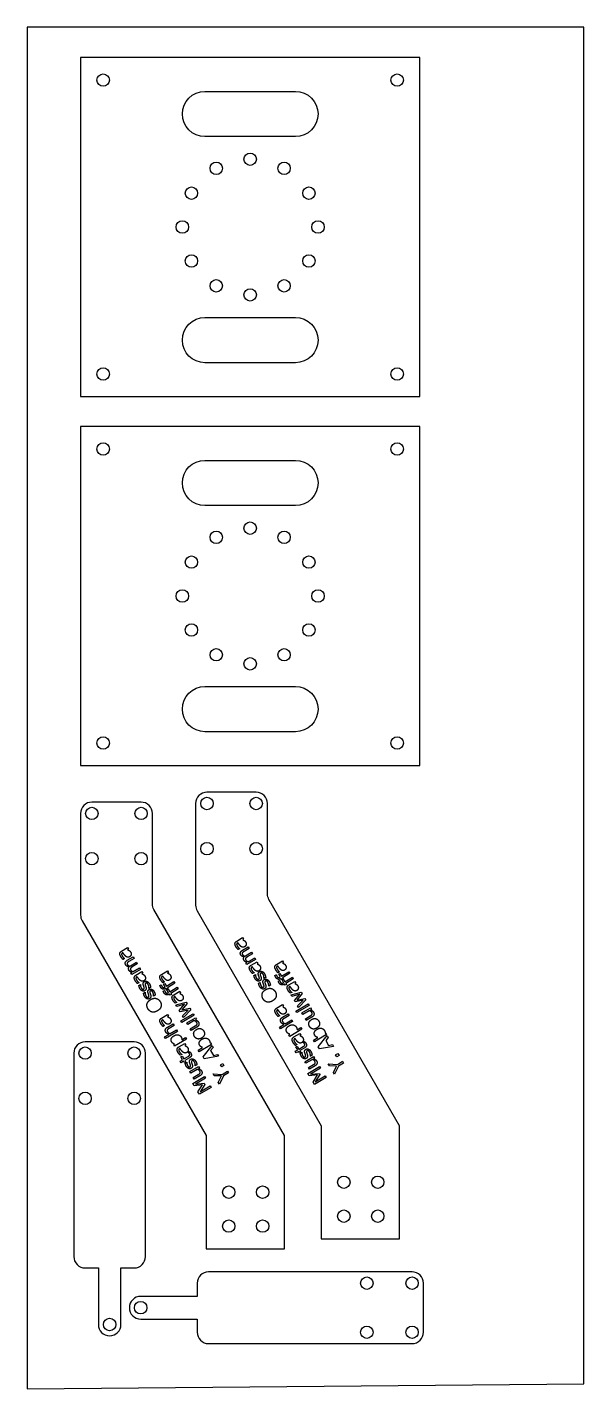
# Model space of a CAD drawing. Header units: millimetres. Extents: x -415 to -168, y -2 to 600.
import ezdxf

# ---------------------------------------------------------------- set-up
doc = ezdxf.new("R2010")
doc.units = ezdxf.units.MM

# ---------------------------------------------------------------- blocks, each defined once
blk = doc.blocks.new('LowerBase')
blk.add_lwpolyline([(-75, -75), (75, -75), (75, 75), (-75, 75)], close=True)
for points in [[(20, 40), (-20, 40, -1), (-20, 60), (20, 60, -1)], [(-20, -60, -1), (-20, -40), (20, -40, -1), (20, -60)]]:
    blk.add_lwpolyline(points, format="xyb", close=True)
for centre in [(-65, 65), (65, 65), (0, 30), (-15, 25.98), (15, 25.98), (-25.98, 15), (25.98, 15), (-30, 0), (30, 0), (-25.98, -15), (25.98, -15), (-15, -25.98), (15, -25.98), (0, -30), (-65, -65), (65, -65)]:
    blk.add_circle(centre, 2.75)
blk = doc.blocks.new('Arm1')
for p, q in [((-36.85, 80.94), (-36.98, 80.86)), ((-30.51, 70.31), (-30.63, 70.23)), ((-19.21, 70.65), (-19.34, 70.58)), ((-13.81, 61.61), (-13.94, 61.53)), ((-19.18, 51.32), (-19.3, 51.25)), ((-11.57, 38.58), (-11.7, 38.51))]:
    blk.add_line(p, q)
blk.add_lwpolyline([(-23.09, 100, -0.131652), (-23.76, 102.5), (-23.76, 142.5, 0.414214), (-28.76, 147.5), (-50.52, 147.5, 0.414214), (-55.52, 142.5), (-55.52, 97.5, 0.131652), (-54.85, 95), (0, 0), (0, -50), (34.64, -50), (34.64, 0)], format="xyb", close=True)
for points in [[(-37.38, 81.59), (-34.74, 83.17), (-34.31, 82.46), (-34.72, 82.21)], [(-36.07, 78.32), (-36.04, 78.27), (-36.71, 77.88)], [(-34.85, 77.57), (-32.3, 79.09), (-31.87, 78.37), (-34.11, 77.04)], [(-33.41, 75.15), (-30.86, 76.67), (-30.43, 75.96), (-32.67, 74.62)], [(-32.31, 72.54), (-29.42, 74.26), (-28.99, 73.55), (-32.86, 71.24), (-33.29, 71.95), (-32.86, 72.21)], [(-31.04, 70.96), (-28.39, 72.54), (-27.97, 71.83), (-28.38, 71.58)], [(-19.74, 71.31), (-17.09, 72.89), (-16.67, 72.17), (-17.08, 71.93)], [(-29.72, 67.69), (-29.7, 67.64), (-30.36, 67.25)], [(-29.74, 66.44), (-29.04, 66.86), (-29.02, 66.82)], [(-20.46, 66.37), (-19.87, 66.72), (-19.84, 66.69)], [(-18.43, 68.03), (-18.4, 67.99), (-19.06, 67.59)], [(-18.23, 65.71), (-18.1, 65.79), (-18.81, 66.97), (-18.27, 67.29), (-17.57, 66.13), (-14.25, 68.11), (-13.82, 67.4), (-17.15, 65.41), (-16.86, 64.93), (-17.4, 64.61), (-17.69, 65.09), (-17.81, 65.01)], [(-27.67, 62.96), (-26.97, 63.38), (-26.95, 63.34)], [(-24.55, 65.58), (-25.29, 65.14), (-25.31, 65.18)], [(-22.48, 62.1), (-23.21, 61.67), (-23.23, 61.7)], [(-18.98, 63.89), (-18.39, 64.24), (-18.36, 64.21)], [(-16.75, 63.23), (-16.62, 63.31), (-17.33, 64.49), (-16.79, 64.81), (-16.09, 63.65), (-12.77, 65.63), (-12.34, 64.92), (-15.67, 62.93), (-15.38, 62.45), (-15.92, 62.13), (-16.21, 62.61), (-16.33, 62.53)], [(-14.34, 62.26), (-11.69, 63.84), (-11.27, 63.12), (-11.68, 62.88)], [(-13.03, 58.98), (-13, 58.94), (-13.66, 58.55)], [(-19.7, 51.97), (-17.06, 53.55), (-16.63, 52.84), (-17.04, 52.59)], [(-18.39, 48.7), (-18.37, 48.66), (-19.03, 48.26)], [(-17.13, 47.97), (-14.62, 49.46), (-14.19, 48.75), (-16.4, 47.44)], [(-5.27, 50.86), (-8.16, 49.14), (-8.59, 49.85), (-4.72, 52.16), (-4.3, 51.45), (-4.72, 51.19)], [(-4.09, 48.01), (-6.6, 46.51), (-7.02, 47.23), (-4.82, 48.54)], [(-15.94, 45.11), (-13.05, 46.84), (-12.63, 46.12), (-18.01, 42.91), (-18.43, 43.63), (-16.49, 44.79)], [(-10.68, 42.42), (-9.06, 43.38), (-8.63, 42.67), (-13.92, 39.51), (-14.35, 40.23), (-13.94, 40.47)], [(-12.1, 39.24), (-9.46, 40.81), (-9.03, 40.1), (-9.44, 39.86)], [(-7.89, 36.79), (-7.92, 36.83), (-7.33, 37.18)], [(1.74, 40.92), (1.95, 40.98), (2.35, 40.32), (-3.04, 37.1), (-3.46, 37.82), (-1.54, 38.96)], [(-7.28, 34.47), (-9.42, 33.19), (-9.13, 32.7), (-9.67, 32.38), (-9.96, 32.87), (-11.07, 32.2), (-11.49, 32.92), (-10.38, 33.58), (-11.17, 34.89), (-10.63, 35.22), (-9.84, 33.9), (-8, 35)], [(-10.79, 35.96), (-10.76, 35.92), (-11.43, 35.52)], [(-9.25, 32.11), (-8.55, 32.53), (-8.53, 32.49)], [(-3.92, 29.32), (-6.81, 27.59), (-7.24, 28.31), (-3.37, 30.61), (-2.94, 29.9), (-3.37, 29.65)], [(-4.06, 31.25), (-4.79, 30.81), (-4.82, 30.85)], [(-2.73, 26.46), (-5.24, 24.97), (-5.67, 25.68), (-3.46, 27)]]:
    blk.add_lwpolyline(points)
for points in [[(-12.92, 57.1), (-13.34, 57.82), (-8.84, 59.05), (-8.44, 58.39), (-10.8, 55.57), (-7.2, 56.31), (-6.81, 55.66), (-10.03, 52.26), (-10.47, 53.01), (-7.93, 55.54), (-11.52, 54.77), (-11.87, 55.36), (-9.5, 58.18)], [(-11.16, 50.71), (-5.78, 53.92), (-5.35, 53.21), (-10.73, 50)], [(5.01, 35.85), (5.47, 35.09), (-0.83, 33.92), (-1.38, 34.85), (2.63, 39.84), (3.11, 39.04), (1.97, 37.67), (3.26, 35.5)], [(6.34, 31.38), (7.33, 31.96), (7.87, 31.05), (6.89, 30.47)], [(-5.89, 23.13), (-0.74, 26.21), (-0.29, 25.46), (-4.73, 22.81), (-0.83, 23.14), (-0.56, 22.68), (-2.7, 19.41), (1.73, 22.06), (2.16, 21.36), (-3, 18.28), (-3.61, 19.31), (-1.59, 22.44), (-5.27, 22.09)], [(3.6, 26.51), (3.12, 27.3), (7.14, 27.11), (9.42, 28.47), (9.87, 27.71), (7.66, 26.4), (5.85, 22.73), (5.36, 23.56), (6.76, 26.38)]]:
    blk.add_lwpolyline(points, close=True)
for centre in [(-50.52, 142.5), (-28.76, 142.5), (-50.52, 122.5), (-28.76, 122.5), (10, -25), (25, -25), (10, -40), (25, -40)]:
    blk.add_circle(centre, 2.75)
for points in [[(-38.13, 80.52), (-38.11, 80.85), (-37.74, 81.38), (-37.38, 81.59)], [(-37.66, 79.07), (-37.92, 79.51), (-38.15, 80.18), (-38.13, 80.52)], [(-36.71, 77.88), (-36.87, 78.04), (-37.44, 78.71), (-37.66, 79.07)], [(-36.98, 80.86), (-37.2, 80.73), (-37.39, 80.41), (-37.39, 80.23)], [(-37.39, 80.23), (-37.39, 80.04), (-37.2, 79.62), (-37.08, 79.41)], [(-37.08, 79.41), (-36.93, 79.16), (-36.4, 78.57), (-36.07, 78.32)], [(-35.43, 79.22), (-35.79, 79.49), (-36.49, 80.39), (-36.85, 80.94)], [(-33.84, 79.12), (-34.24, 78.88), (-35.03, 78.91), (-35.43, 79.22)], [(-34.72, 82.21), (-34.61, 82.16), (-34.23, 81.99), (-34.08, 81.89)], [(-34.08, 81.89), (-33.88, 81.76), (-33.57, 81.46), (-33.38, 81.14)], [(-33.18, 80.03), (-33.23, 79.76), (-33.58, 79.28), (-33.84, 79.12)], [(-33.38, 81.14), (-33.22, 80.88), (-33.12, 80.3), (-33.18, 80.03)], [(-35.53, 75.47), (-35.69, 75.74), (-35.81, 76.28), (-35.73, 76.55)], [(-35.73, 76.55), (-35.66, 76.83), (-35.24, 77.33), (-34.85, 77.57)], [(-34.08, 74.56), (-34.61, 74.69), (-35.31, 75.1), (-35.53, 75.47)], [(-34.89, 76.42), (-34.98, 76.25), (-34.95, 75.89), (-34.8, 75.65)], [(-34.11, 77.04), (-34.38, 76.88), (-34.81, 76.56), (-34.89, 76.42)], [(-34.8, 75.65), (-34.67, 75.43), (-34.12, 75.07), (-33.73, 74.94)], [(-34.09, 73.05), (-34.31, 73.43), (-34.35, 74.2), (-34.08, 74.56)], [(-32.86, 72.21), (-33.28, 72.34), (-33.89, 72.72), (-34.09, 73.05)], [(-33.73, 74.94), (-33.67, 74.98), (-33.51, 75.09), (-33.41, 75.15)], [(-33.45, 74), (-33.54, 73.84), (-33.51, 73.48), (-33.36, 73.24)], [(-32.67, 74.62), (-32.94, 74.47), (-33.37, 74.15), (-33.45, 74)], [(-33.36, 73.24), (-33.22, 73.01), (-32.65, 72.65), (-32.31, 72.54)], [(-31.79, 69.89), (-31.77, 70.22), (-31.4, 70.75), (-31.04, 70.96)], [(-31.31, 68.44), (-31.57, 68.88), (-31.81, 69.55), (-31.79, 69.89)], [(-30.36, 67.25), (-30.53, 67.41), (-31.1, 68.08), (-31.31, 68.44)], [(-30.63, 70.23), (-30.86, 70.1), (-31.05, 69.78), (-31.05, 69.6)], [(-31.05, 69.6), (-31.04, 69.41), (-30.86, 68.99), (-30.73, 68.78)], [(-30.73, 68.78), (-30.59, 68.53), (-30.05, 67.94), (-29.72, 67.69)], [(-29.09, 68.59), (-29.45, 68.86), (-30.14, 69.76), (-30.51, 70.31)], [(-29.24, 64.96), (-29.45, 65.31), (-29.72, 66.13), (-29.74, 66.44)], [(-27.49, 68.49), (-27.89, 68.25), (-28.68, 68.28), (-29.09, 68.59)], [(-29.02, 66.82), (-29.06, 66.43), (-28.89, 65.62), (-28.68, 65.27)], [(-28.38, 71.58), (-28.26, 71.53), (-27.88, 71.36), (-27.74, 71.26)], [(-27.74, 66.56), (-27.91, 67.1), (-27.7, 67.87), (-27.27, 68.13)], [(-27.74, 71.26), (-27.53, 71.13), (-27.22, 70.83), (-27.04, 70.51)], [(-27.44, 65.7), (-27.5, 65.88), (-27.66, 66.32), (-27.74, 66.56)], [(-26.83, 69.4), (-26.89, 69.13), (-27.23, 68.65), (-27.49, 68.49)], [(-27.27, 68.13), (-27.02, 68.28), (-26.45, 68.32), (-26.16, 68.21)], [(-27.04, 70.51), (-26.88, 70.25), (-26.78, 69.67), (-26.83, 69.4)], [(-26.75, 67.45), (-26.98, 67.31), (-27.05, 66.89), (-26.92, 66.49)], [(-26.92, 66.49), (-26.87, 66.33), (-26.69, 65.85), (-26.62, 65.63)], [(-26.15, 67.46), (-26.31, 67.55), (-26.56, 67.56), (-26.75, 67.45)], [(-26.16, 68.21), (-25.85, 68.08), (-25.33, 67.62), (-25.07, 67.18)], [(-25.63, 66.88), (-25.74, 67.05), (-26.04, 67.4), (-26.15, 67.46)], [(-25.32, 65.91), (-25.35, 66.14), (-25.49, 66.65), (-25.63, 66.88)], [(-25.07, 67.18), (-24.82, 66.76), (-24.58, 65.89), (-24.55, 65.58)], [(-20.49, 70.24), (-20.47, 70.56), (-20.1, 71.09), (-19.74, 71.31)], [(-20.02, 68.79), (-20.27, 69.22), (-20.51, 69.9), (-20.49, 70.24)], [(-20.09, 65.6), (-20.2, 65.79), (-20.4, 66.2), (-20.46, 66.37)], [(-19.06, 67.59), (-19.23, 67.76), (-19.8, 68.42), (-20.02, 68.79)], [(-19.84, 66.69), (-19.82, 66.57), (-19.66, 66.18), (-19.58, 66.04)], [(-19.34, 70.58), (-19.56, 70.44), (-19.75, 70.13), (-19.75, 69.94)], [(-19.75, 69.94), (-19.75, 69.76), (-19.56, 69.33), (-19.43, 69.12)], [(-19.43, 69.12), (-19.29, 68.88), (-18.75, 68.29), (-18.43, 68.03)], [(-17.79, 68.94), (-18.15, 69.2), (-18.84, 70.11), (-19.21, 70.65)], [(-16.19, 68.84), (-16.59, 68.6), (-17.38, 68.63), (-17.79, 68.94)], [(-17.08, 71.93), (-16.97, 71.87), (-16.58, 71.71), (-16.44, 71.61)], [(-16.44, 71.61), (-16.23, 71.47), (-15.93, 71.18), (-15.74, 70.86)], [(-15.53, 69.74), (-15.59, 69.47), (-15.94, 68.99), (-16.19, 68.84)], [(-15.74, 70.86), (-15.58, 70.6), (-15.48, 70.02), (-15.53, 69.74)], [(-27.11, 64.08), (-27.64, 63.77), (-28.81, 64.25), (-29.24, 64.96)], [(-28.68, 65.27), (-28.47, 64.92), (-27.91, 64.6), (-27.64, 64.76)], [(-27.16, 61.49), (-27.37, 61.84), (-27.64, 62.65), (-27.67, 62.96)], [(-27.64, 64.76), (-27.39, 64.91), (-27.33, 65.34), (-27.44, 65.7)], [(-25.04, 60.6), (-25.56, 60.29), (-26.73, 60.77), (-27.16, 61.49)], [(-26.62, 65.63), (-26.46, 65.07), (-26.73, 64.31), (-27.11, 64.08)], [(-26.95, 63.34), (-26.98, 62.95), (-26.81, 62.14), (-26.61, 61.8)], [(-26.61, 61.8), (-26.4, 61.44), (-25.83, 61.12), (-25.56, 61.28)], [(-25.66, 63.08), (-25.84, 63.62), (-25.62, 64.39), (-25.19, 64.65)], [(-25.36, 62.22), (-25.42, 62.4), (-25.58, 62.84), (-25.66, 63.08)], [(-25.56, 61.28), (-25.32, 61.43), (-25.25, 61.86), (-25.36, 62.22)], [(-25.31, 65.18), (-25.3, 65.31), (-25.28, 65.65), (-25.32, 65.91)], [(-25.19, 64.65), (-24.94, 64.8), (-24.37, 64.84), (-24.08, 64.73)], [(-24.54, 62.15), (-24.38, 61.59), (-24.65, 60.83), (-25.04, 60.6)], [(-24.67, 63.97), (-24.9, 63.83), (-24.97, 63.42), (-24.84, 63.01)], [(-24.84, 63.01), (-24.79, 62.86), (-24.61, 62.37), (-24.54, 62.15)], [(-24.08, 63.98), (-24.24, 64.07), (-24.49, 64.08), (-24.67, 63.97)], [(-24.52, 60.2), (-23.89, 60.57), (-22.67, 60.83), (-22.13, 60.7)], [(-24.08, 64.73), (-23.78, 64.61), (-23.25, 64.14), (-23, 63.71)], [(-23.56, 63.41), (-23.66, 63.58), (-23.97, 63.92), (-24.08, 63.98)], [(-23.24, 62.43), (-23.27, 62.66), (-23.42, 63.17), (-23.56, 63.41)], [(-23.23, 61.7), (-23.22, 61.83), (-23.21, 62.18), (-23.24, 62.43)], [(-23, 63.71), (-22.74, 63.28), (-22.51, 62.41), (-22.48, 62.1)], [(-22.13, 60.7), (-21.56, 60.57), (-20.67, 59.85), (-20.34, 59.3)], [(-17.81, 65.01), (-18.51, 64.6), (-19.68, 64.91), (-20.09, 65.6)], [(-19.58, 66.04), (-19.31, 65.58), (-18.71, 65.42), (-18.23, 65.71)], [(-18.61, 63.12), (-18.72, 63.31), (-18.92, 63.72), (-18.98, 63.89)], [(-16.33, 62.53), (-17.03, 62.12), (-18.2, 62.43), (-18.61, 63.12)], [(-18.36, 64.21), (-18.34, 64.09), (-18.18, 63.7), (-18.1, 63.56)], [(-18.1, 63.56), (-17.83, 63.1), (-17.23, 62.94), (-16.75, 63.23)], [(-15.09, 61.19), (-15.07, 61.51), (-14.7, 62.04), (-14.34, 62.26)], [(-14.62, 59.74), (-14.87, 60.17), (-15.11, 60.85), (-15.09, 61.19)], [(-13.94, 61.53), (-14.16, 61.4), (-14.35, 61.08), (-14.35, 60.89)], [(-14.35, 60.89), (-14.35, 60.71), (-14.16, 60.28), (-14.03, 60.07)], [(-12.39, 59.89), (-12.75, 60.15), (-13.44, 61.06), (-13.81, 61.61)], [(-11.68, 62.88), (-11.57, 62.83), (-11.18, 62.66), (-11.04, 62.56)], [(-11.04, 62.56), (-10.83, 62.43), (-10.53, 62.13), (-10.34, 61.81)], [(-10.13, 60.69), (-10.19, 60.43), (-10.54, 59.94), (-10.79, 59.79)], [(-10.34, 61.81), (-10.18, 61.55), (-10.08, 60.97), (-10.13, 60.69)], [(-25.71, 56.09), (-26.05, 56.67), (-26.24, 57.81), (-26.1, 58.33)], [(-26.1, 58.33), (-25.95, 58.86), (-25.16, 59.81), (-24.52, 60.2)], [(-23.92, 54.68), (-24.46, 54.8), (-25.37, 55.52), (-25.71, 56.09)], [(-21.53, 55.19), (-22.18, 54.8), (-23.37, 54.57), (-23.92, 54.68)], [(-19.95, 57.05), (-20.1, 56.52), (-20.89, 55.57), (-21.53, 55.19)], [(-20.34, 59.3), (-20, 58.72), (-19.8, 57.58), (-19.95, 57.05)], [(-13.66, 58.55), (-13.83, 58.71), (-14.4, 59.38), (-14.62, 59.74)], [(-14.03, 60.07), (-13.89, 59.83), (-13.35, 59.24), (-13.03, 58.98)], [(-10.79, 59.79), (-11.2, 59.55), (-11.98, 59.58), (-12.39, 59.89)], [(-20.46, 50.9), (-20.43, 51.23), (-20.07, 51.76), (-19.7, 51.97)], [(-19.98, 49.45), (-20.24, 49.89), (-20.47, 50.56), (-20.46, 50.9)], [(-19.03, 48.26), (-19.2, 48.43), (-19.76, 49.09), (-19.98, 49.45)], [(-19.3, 51.25), (-19.53, 51.11), (-19.72, 50.79), (-19.71, 50.61)], [(-19.71, 50.61), (-19.71, 50.42), (-19.52, 50), (-19.4, 49.79)], [(-19.4, 49.79), (-19.25, 49.54), (-18.72, 48.95), (-18.39, 48.7)], [(-17.75, 49.6), (-18.12, 49.87), (-18.81, 50.77), (-19.18, 51.32)], [(-16.16, 49.5), (-16.56, 49.26), (-17.35, 49.3), (-17.75, 49.6)], [(-17.04, 52.59), (-16.93, 52.54), (-16.55, 52.37), (-16.4, 52.27)], [(-16.4, 52.27), (-16.2, 52.14), (-15.89, 51.84), (-15.7, 51.53)], [(-15.5, 50.41), (-15.56, 50.14), (-15.9, 49.66), (-16.16, 49.5)], [(-15.7, 51.53), (-15.55, 51.26), (-15.44, 50.68), (-15.5, 50.41)], [(-4.15, 50.04), (-4.3, 50.3), (-4.93, 50.73), (-5.27, 50.86)], [(-4.82, 48.54), (-4.51, 48.73), (-4.13, 49.02), (-4.04, 49.2)], [(-4.72, 51.19), (-4.26, 51.02), (-3.64, 50.58), (-3.42, 50.22)], [(-4.04, 49.2), (-3.94, 49.37), (-3.98, 49.76), (-4.15, 50.04)], [(-3.2, 49.06), (-3.27, 48.77), (-3.7, 48.24), (-4.09, 48.01)], [(-3.42, 50.22), (-3.25, 49.94), (-3.13, 49.35), (-3.2, 49.06)], [(-17.8, 45.76), (-18.17, 46.38), (-17.84, 47.54), (-17.13, 47.97)], [(-16.49, 44.79), (-16.94, 44.95), (-17.59, 45.41), (-17.8, 45.76)], [(-17.18, 46.78), (-17.27, 46.61), (-17.23, 46.21), (-17.07, 45.94)], [(-16.4, 47.44), (-16.67, 47.28), (-17.09, 46.94), (-17.18, 46.78)], [(-17.07, 45.94), (-16.91, 45.67), (-16.31, 45.26), (-15.94, 45.11)], [(-15.23, 41.46), (-15.67, 42.19), (-15.11, 43.64), (-14.22, 44.17)], [(-14.22, 44.17), (-13.25, 44.74), (-11.5, 44.41), (-11.04, 43.64)], [(-11.04, 43.64), (-10.85, 43.32), (-10.69, 42.75), (-10.68, 42.42)], [(-5.15, 43.85), (-5.67, 44.71), (-5.22, 46.38), (-4.24, 46.96)], [(-1.98, 43.17), (-2.95, 42.59), (-4.64, 42.99), (-5.15, 43.85)], [(-4.24, 46.96), (-3.27, 47.54), (-1.58, 47.14), (-1.07, 46.28)], [(-2.83, 39.96), (-3.26, 40.68), (-2.71, 42.13), (-1.78, 42.69)], [(-1.07, 46.28), (-0.54, 45.4), (-1.03, 43.73), (-1.98, 43.17)], [(-1.78, 42.69), (-0.83, 43.25), (0.93, 42.93), (1.38, 42.17)], [(1.38, 42.17), (1.59, 41.82), (1.73, 41.24), (1.74, 40.92)], [(-13.94, 40.47), (-14.33, 40.6), (-15, 41.08), (-15.23, 41.46)], [(-12.38, 36.71), (-12.64, 37.15), (-12.87, 37.82), (-12.85, 38.16)], [(-12.85, 38.16), (-12.83, 38.49), (-12.46, 39.02), (-12.1, 39.24)], [(-11.43, 35.52), (-11.59, 35.69), (-12.16, 36.35), (-12.38, 36.71)], [(-11.7, 38.51), (-11.92, 38.37), (-12.11, 38.06), (-12.11, 37.87)], [(-12.11, 37.87), (-12.11, 37.69), (-11.92, 37.26), (-11.8, 37.05)], [(-11.8, 37.05), (-11.65, 36.8), (-11.12, 36.22), (-10.79, 35.96)], [(-10.15, 36.87), (-10.51, 37.13), (-11.21, 38.04), (-11.57, 38.58)], [(-8.56, 36.76), (-8.96, 36.52), (-9.75, 36.56), (-10.15, 36.87)], [(-9.44, 39.86), (-9.33, 39.8), (-8.95, 39.64), (-8.8, 39.53)], [(-8.8, 39.53), (-8.6, 39.4), (-8.29, 39.1), (-8.1, 38.79)], [(-7.9, 37.67), (-7.95, 37.4), (-8.3, 36.92), (-8.56, 36.76)], [(-8.1, 38.79), (-7.94, 38.52), (-7.84, 37.94), (-7.9, 37.67)], [(-7.43, 36.29), (-7.53, 36.47), (-7.82, 36.74), (-7.89, 36.79)], [(-7.31, 35.55), (-7.23, 35.68), (-7.28, 36.04), (-7.43, 36.29)], [(-7.33, 37.18), (-7.16, 37.01), (-6.86, 36.63), (-6.76, 36.46)], [(-6.76, 36.46), (-6.41, 35.87), (-6.62, 34.86), (-7.28, 34.47)], [(-1.54, 38.96), (-1.93, 39.1), (-2.59, 39.56), (-2.83, 39.96)], [(-8.75, 30.63), (-8.96, 30.98), (-9.23, 31.79), (-9.25, 32.11)], [(-6.62, 29.75), (-7.15, 29.44), (-8.32, 29.91), (-8.75, 30.63)], [(-8.53, 32.49), (-8.57, 32.09), (-8.39, 31.28), (-8.19, 30.94)], [(-8.19, 30.94), (-7.98, 30.59), (-7.42, 30.26), (-7.15, 30.43)], [(-8, 35), (-7.71, 35.17), (-7.4, 35.39), (-7.31, 35.55)], [(-7.25, 32.23), (-7.42, 32.76), (-7.21, 33.54), (-6.78, 33.79)], [(-6.95, 31.37), (-7.01, 31.55), (-7.16, 31.98), (-7.25, 32.23)], [(-7.15, 30.43), (-6.9, 30.57), (-6.83, 31), (-6.95, 31.37)], [(-6.78, 33.79), (-6.53, 33.94), (-5.96, 33.99), (-5.67, 33.88)], [(-6.13, 31.3), (-5.97, 30.74), (-6.24, 29.98), (-6.62, 29.75)], [(-6.26, 33.12), (-6.49, 32.98), (-6.56, 32.56), (-6.43, 32.16)], [(-6.43, 32.16), (-6.38, 32), (-6.19, 31.52), (-6.13, 31.3)], [(-5.66, 33.13), (-5.82, 33.22), (-6.07, 33.23), (-6.26, 33.12)], [(-5.67, 33.88), (-5.36, 33.75), (-4.84, 33.29), (-4.58, 32.85)], [(-5.14, 32.55), (-5.24, 32.72), (-5.55, 33.07), (-5.66, 33.13)], [(-4.83, 31.58), (-4.86, 31.81), (-5, 32.32), (-5.14, 32.55)], [(-4.82, 30.85), (-4.8, 30.98), (-4.79, 31.32), (-4.83, 31.58)], [(-4.58, 32.85), (-4.33, 32.43), (-4.09, 31.56), (-4.06, 31.25)], [(-2.79, 28.49), (-2.95, 28.75), (-3.58, 29.19), (-3.92, 29.32)], [(-3.46, 27), (-3.15, 27.18), (-2.78, 27.47), (-2.68, 27.65)], [(-3.37, 29.65), (-2.91, 29.47), (-2.28, 29.04), (-2.06, 28.67)], [(-2.68, 27.65), (-2.58, 27.83), (-2.63, 28.21), (-2.79, 28.49)], [(-1.84, 27.52), (-1.91, 27.22), (-2.34, 26.7), (-2.73, 26.46)], [(-2.06, 28.67), (-1.9, 28.39), (-1.77, 27.81), (-1.84, 27.52)]]:
    blk.add_open_spline(points, degree=2)
blk = doc.blocks.new('Arm2')
blk.add_lwpolyline([(100, 5), (100, 10.857), (125, 10.857, 1), (125, 20.857), (100, 20.857), (100, 26.714, 0.4142136), (95, 31.714), (5, 31.714, 0.4142136), (0, 26.714), (0, 5, 0.4142136), (5, 0), (95, 0, 0.4142136)], format="xyb", close=True)
for centre in [(5, 26.714), (25, 26.714), (125, 15.857), (5, 5), (25, 5)]:
    blk.add_circle(centre, 2.75)

msp = doc.modelspace()

# ---------------------------------------------------------------- linework, layer by layer
for p, q in [((-390.93, 600), (-414.52, 600)), ((-414.52, 600), (-414.52, -2.12)), ((-168.42, 600), (-390.93, 600)), ((-168.42, 0), (-168.42, 600)), ((-414.52, -2.12), (-168.42, 0))]:
    msp.add_line(p, q)

# ---------------------------------------------------------------- block references
for name, p in [('LowerBase', (-315.93, 511.63)), ('LowerBase', (-315.93, 348.46)), ('Arm1', (-284.52, 114.22)), ('Arm1', (-335.41, 109.82))]:
    msp.add_blockref(name, p)
for p, rotation in [((-393.93, 151.32), 270), ((-239.34, 49.59), 180)]:
    msp.add_blockref('Arm2', p, dxfattribs=dict(rotation=rotation))

doc.saveas('drawing.dxf')
